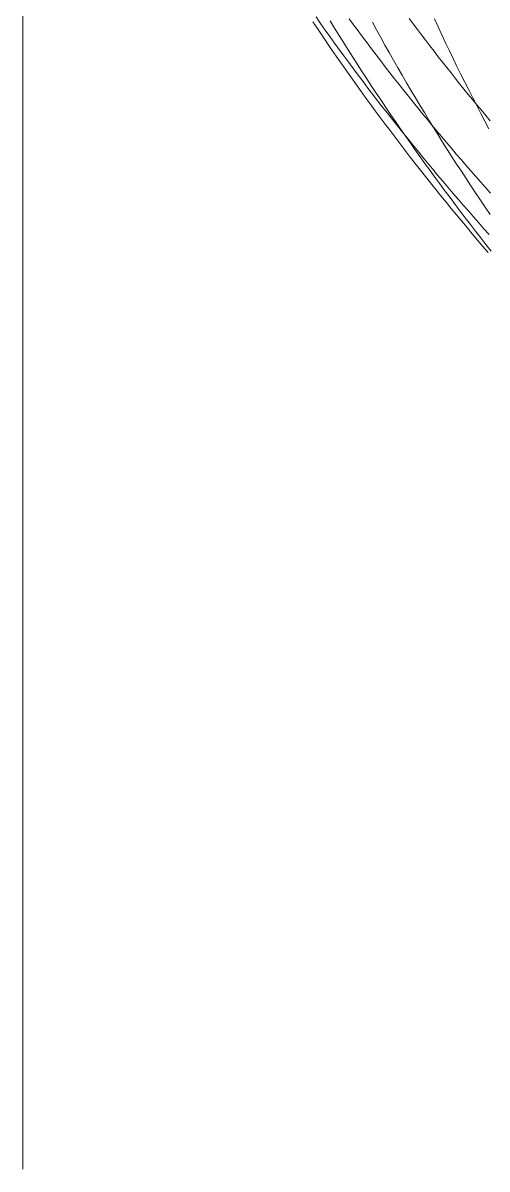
# Model space of a CAD drawing. Extents: x 11249 to 82946, y 15238 to 34763.
# Drawn here: x 54934 to 55187, y 24500 to 25125 of the extents above; entities that cross this region are included whole.
import ezdxf

# ---------------------------------------------------------------- set-up
doc = ezdxf.new("R2010")
doc.units = 0
doc.header["$LTSCALE"] = 250
doc.layers.add('03_Lines_Frames1', color=7, linetype='CONTINUOUS', lineweight=15)
doc.layers.add('03_Lines_Grid', color=253, linetype='CONTINUOUS', lineweight=15)
doc.layers.add('Make2D$Annotation$S0CO1', color=1, linetype='CONTINUOUS', true_color=0xff0000)

# ---------------------------------------------------------------- blocks, each defined once
blk = doc.blocks.new('*U5')
at = {"layer": '03_Lines_Grid'}
blk.add_line((0, -4367.57), (0, 3839.97), dxfattribs=at)
blk = doc.blocks.new('*U6')
at = {"layer": 'Make2D$Annotation$S0CO1', "color": 0, "linetype": 'ByBlock', "lineweight": -2, "transparency": 16777216}
blk.add_blockref('*U5', (3500, 0), dxfattribs=at)

msp = doc.modelspace()

# ---------------------------------------------------------------- linework, layer by layer
at = {"layer": '03_Lines_Frames1'}
for points in [[(55187.7, 25009.72), (55184.85, 25012.92), (55182.01, 25016.13), (55179.19, 25019.35), (55176.37, 25022.57), (55173.56, 25025.81), (55170.76, 25029.05), (55167.97, 25032.3), (55165.19, 25035.56), (55162.4, 25038.85), (55159.61, 25042.15), (55156.84, 25045.47), (55154.08, 25048.79), (55151.33, 25052.12), (55148.6, 25055.45), (55145.87, 25058.8), (55143.15, 25062.16), (55140.43, 25065.55), (55137.71, 25068.95), (55135.01, 25072.36), (55132.31, 25075.78), (55129.63, 25079.22), (55126.96, 25082.66), (55124.31, 25086.11), (55121.66, 25089.57), (55119.03, 25093.04), (55116.41, 25096.52), (55113.81, 25100.01), (55111.21, 25103.51), (55108.63, 25107.02), (55106.07, 25110.53), (55103.52, 25114.06), (55100.98, 25117.6), (55098.45, 25121.16), (55095.93, 25124.73), (55093.43, 25128.31)], [(55188.81, 25000.62), (55185.96, 25004.24), (55183.13, 25007.87), (55180.3, 25011.5), (55177.49, 25015.15), (55174.69, 25018.81), (55171.91, 25022.47), (55169.14, 25026.15), (55166.38, 25029.83), (55163.61, 25033.55), (55160.86, 25037.28), (55158.13, 25041.01), (55155.4, 25044.76), (55152.69, 25048.51), (55150, 25052.28), (55147.31, 25056.05), (55144.64, 25059.84), (55141.98, 25063.65), (55139.32, 25067.47), (55136.68, 25071.31), (55134.05, 25075.15), (55131.44, 25079), (55128.84, 25082.87), (55126.26, 25086.74), (55123.69, 25090.62), (55121.12, 25094.53), (55118.57, 25098.46), (55116.03, 25102.39), (55113.51, 25106.33), (55111, 25110.29), (55108.51, 25114.25), (55106.03, 25118.23), (55103.57, 25122.21), (55101.13, 25126.2)], [(55188.48, 25032.26), (55185.78, 25035.29), (55183.1, 25038.32), (55180.42, 25041.36), (55177.75, 25044.41), (55175.09, 25047.47), (55172.44, 25050.54), (55169.8, 25053.61), (55167.17, 25056.7), (55164.53, 25059.81), (55161.9, 25062.94), (55159.28, 25066.07), (55156.67, 25069.21), (55154.06, 25072.36), (55151.47, 25075.52), (55148.89, 25078.69), (55146.32, 25081.86), (55143.76, 25085.05), (55141.22, 25088.24), (55138.68, 25091.45), (55136.15, 25094.66), (55133.64, 25097.88), (55131.14, 25101.11), (55128.65, 25104.34), (55126.17, 25107.59), (55123.69, 25110.86), (55121.23, 25114.13), (55118.78, 25117.42), (55116.34, 25120.71), (55113.91, 25124.02), (55111.5, 25127.33)], [(55187.6, 25067.34), (55185.35, 25071.55), (55183.13, 25075.77), (55180.92, 25080), (55178.73, 25084.24), (55176.56, 25088.49), (55174.42, 25092.75), (55172.29, 25097.02), (55170.18, 25101.3), (55168.1, 25105.59), (55166.03, 25109.89), (55163.98, 25114.21), (55161.95, 25118.52), (55159.95, 25122.85), (55157.96, 25127.19)], [(55187.12, 24999.9), (55184.24, 25003.28), (55181.36, 25006.68), (55178.5, 25010.09), (55175.64, 25013.5), (55172.79, 25016.92), (55169.94, 25020.38), (55167.09, 25023.85), (55164.26, 25027.33), (55161.44, 25030.81), (55158.63, 25034.31), (55155.83, 25037.81), (55153.04, 25041.32), (55150.26, 25044.85), (55147.48, 25048.4), (55144.7, 25051.97), (55141.94, 25055.55), (55139.19, 25059.13), (55136.46, 25062.73), (55133.73, 25066.33), (55131.02, 25069.94), (55128.33, 25073.57), (55125.62, 25077.22), (55122.93, 25080.89), (55120.25, 25084.57), (55117.59, 25088.26), (55114.93, 25091.96), (55112.3, 25095.67), (55109.67, 25099.39), (55107.06, 25103.13), (55104.47, 25106.87), (55101.89, 25110.62), (55099.32, 25114.38), (55096.77, 25118.15), (55094.23, 25121.93), (55091.71, 25125.72)]]:
    msp.add_lwpolyline(points, dxfattribs=at)
at = {"layer": '03_Lines_Frames1', "color": 2}
for points in [[(55188.26, 25071.71), (55185.85, 25074.58), (55183.46, 25077.45), (55181.07, 25080.33), (55178.7, 25083.22), (55176.33, 25086.12), (55173.97, 25089.02), (55171.62, 25091.93), (55169.28, 25094.85), (55166.95, 25097.77), (55164.63, 25100.7), (55162.31, 25103.64), (55160.01, 25106.6), (55157.71, 25109.56), (55155.42, 25112.53), (55153.14, 25115.51), (55150.87, 25118.49), (55148.61, 25121.48), (55146.36, 25124.49), (55144.13, 25127.49)], [(55188.28, 25020.72), (55185.62, 25024.61), (55182.98, 25028.5), (55180.35, 25032.41), (55177.74, 25036.33), (55175.14, 25040.26), (55172.56, 25044.19), (55170, 25048.14), (55167.44, 25052.11), (55164.9, 25056.09), (55162.37, 25060.09), (55159.86, 25064.09), (55157.37, 25068.1), (55154.89, 25072.12), (55152.43, 25076.15), (55149.99, 25080.19), (55147.55, 25084.25), (55145.14, 25088.33), (55142.74, 25092.41), (55140.35, 25096.5), (55137.98, 25100.6), (55135.63, 25104.71), (55133.3, 25108.83), (55130.98, 25112.96), (55128.68, 25117.11), (55126.39, 25121.28), (55124.12, 25125.45)]]:
    msp.add_lwpolyline(points, dxfattribs=at)
at = {"layer": '03_Lines_Frames1'}
msp.add_open_spline([(55210.86, 25104.75), (55210.42, 25105.31), (55209.98, 25105.88), (55209.54, 25106.45), (55198.7, 25120.44), (55188.16, 25134.67), (55177.93, 25149.13), (55167.69, 25163.58), (55157.78, 25178.25), (55148.19, 25193.14), (55129.02, 25222.91), (55111.17, 25253.54), (55094.93, 25285.01), (55094.1, 25286.61), (55093.28, 25288.21), (55092.46, 25289.82)], degree=3, knots=[-1170.844874, -1170.844874, -1170.844874, -1170.844874, -1168.696392, -1168.696392, -1168.696392, -1115.573699, -1115.573699, -1115.573699, -1062.450598, -1062.450598, -1062.450598, -956.17232, -956.17232, -956.17232, -950.769211, -950.769211, -950.769211, -950.769211], dxfattribs=at)

# ---------------------------------------------------------------- block references
at = {"layer": 'Make2D$Annotation$S0CO1', "xscale": -1}
msp.add_blockref('*U6', (58433.82, 28868.05), dxfattribs=at)

doc.saveas('drawing.dxf')
